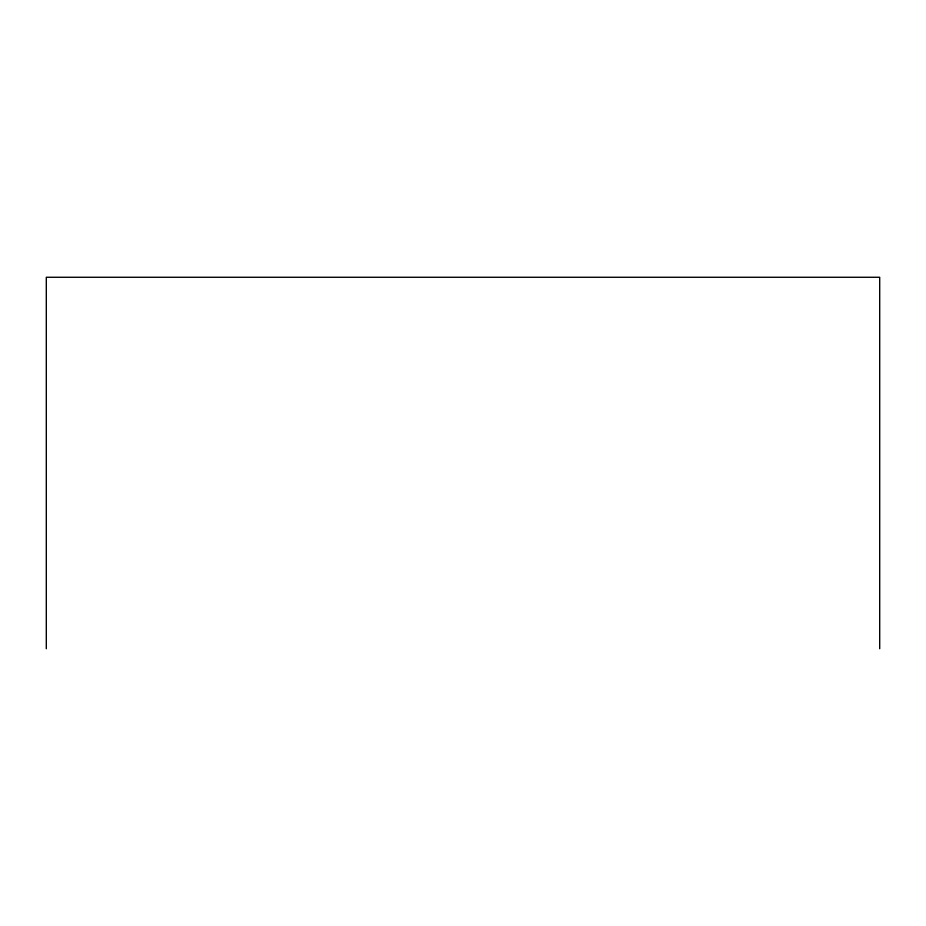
<?xml version="1.0" encoding="UTF-8"?>
<svg xmlns="http://www.w3.org/2000/svg" width="926" height="926" viewBox="0 0 926 926"><rect width="100%" height="100%" fill="white"/><g stroke="black" fill="none" stroke-linecap="round" stroke-linejoin="round"><path stroke-width="1.39" d="M879.7 648.732L879.7 277.268L46.3 277.268L46.3 648.732"/></g></svg>
